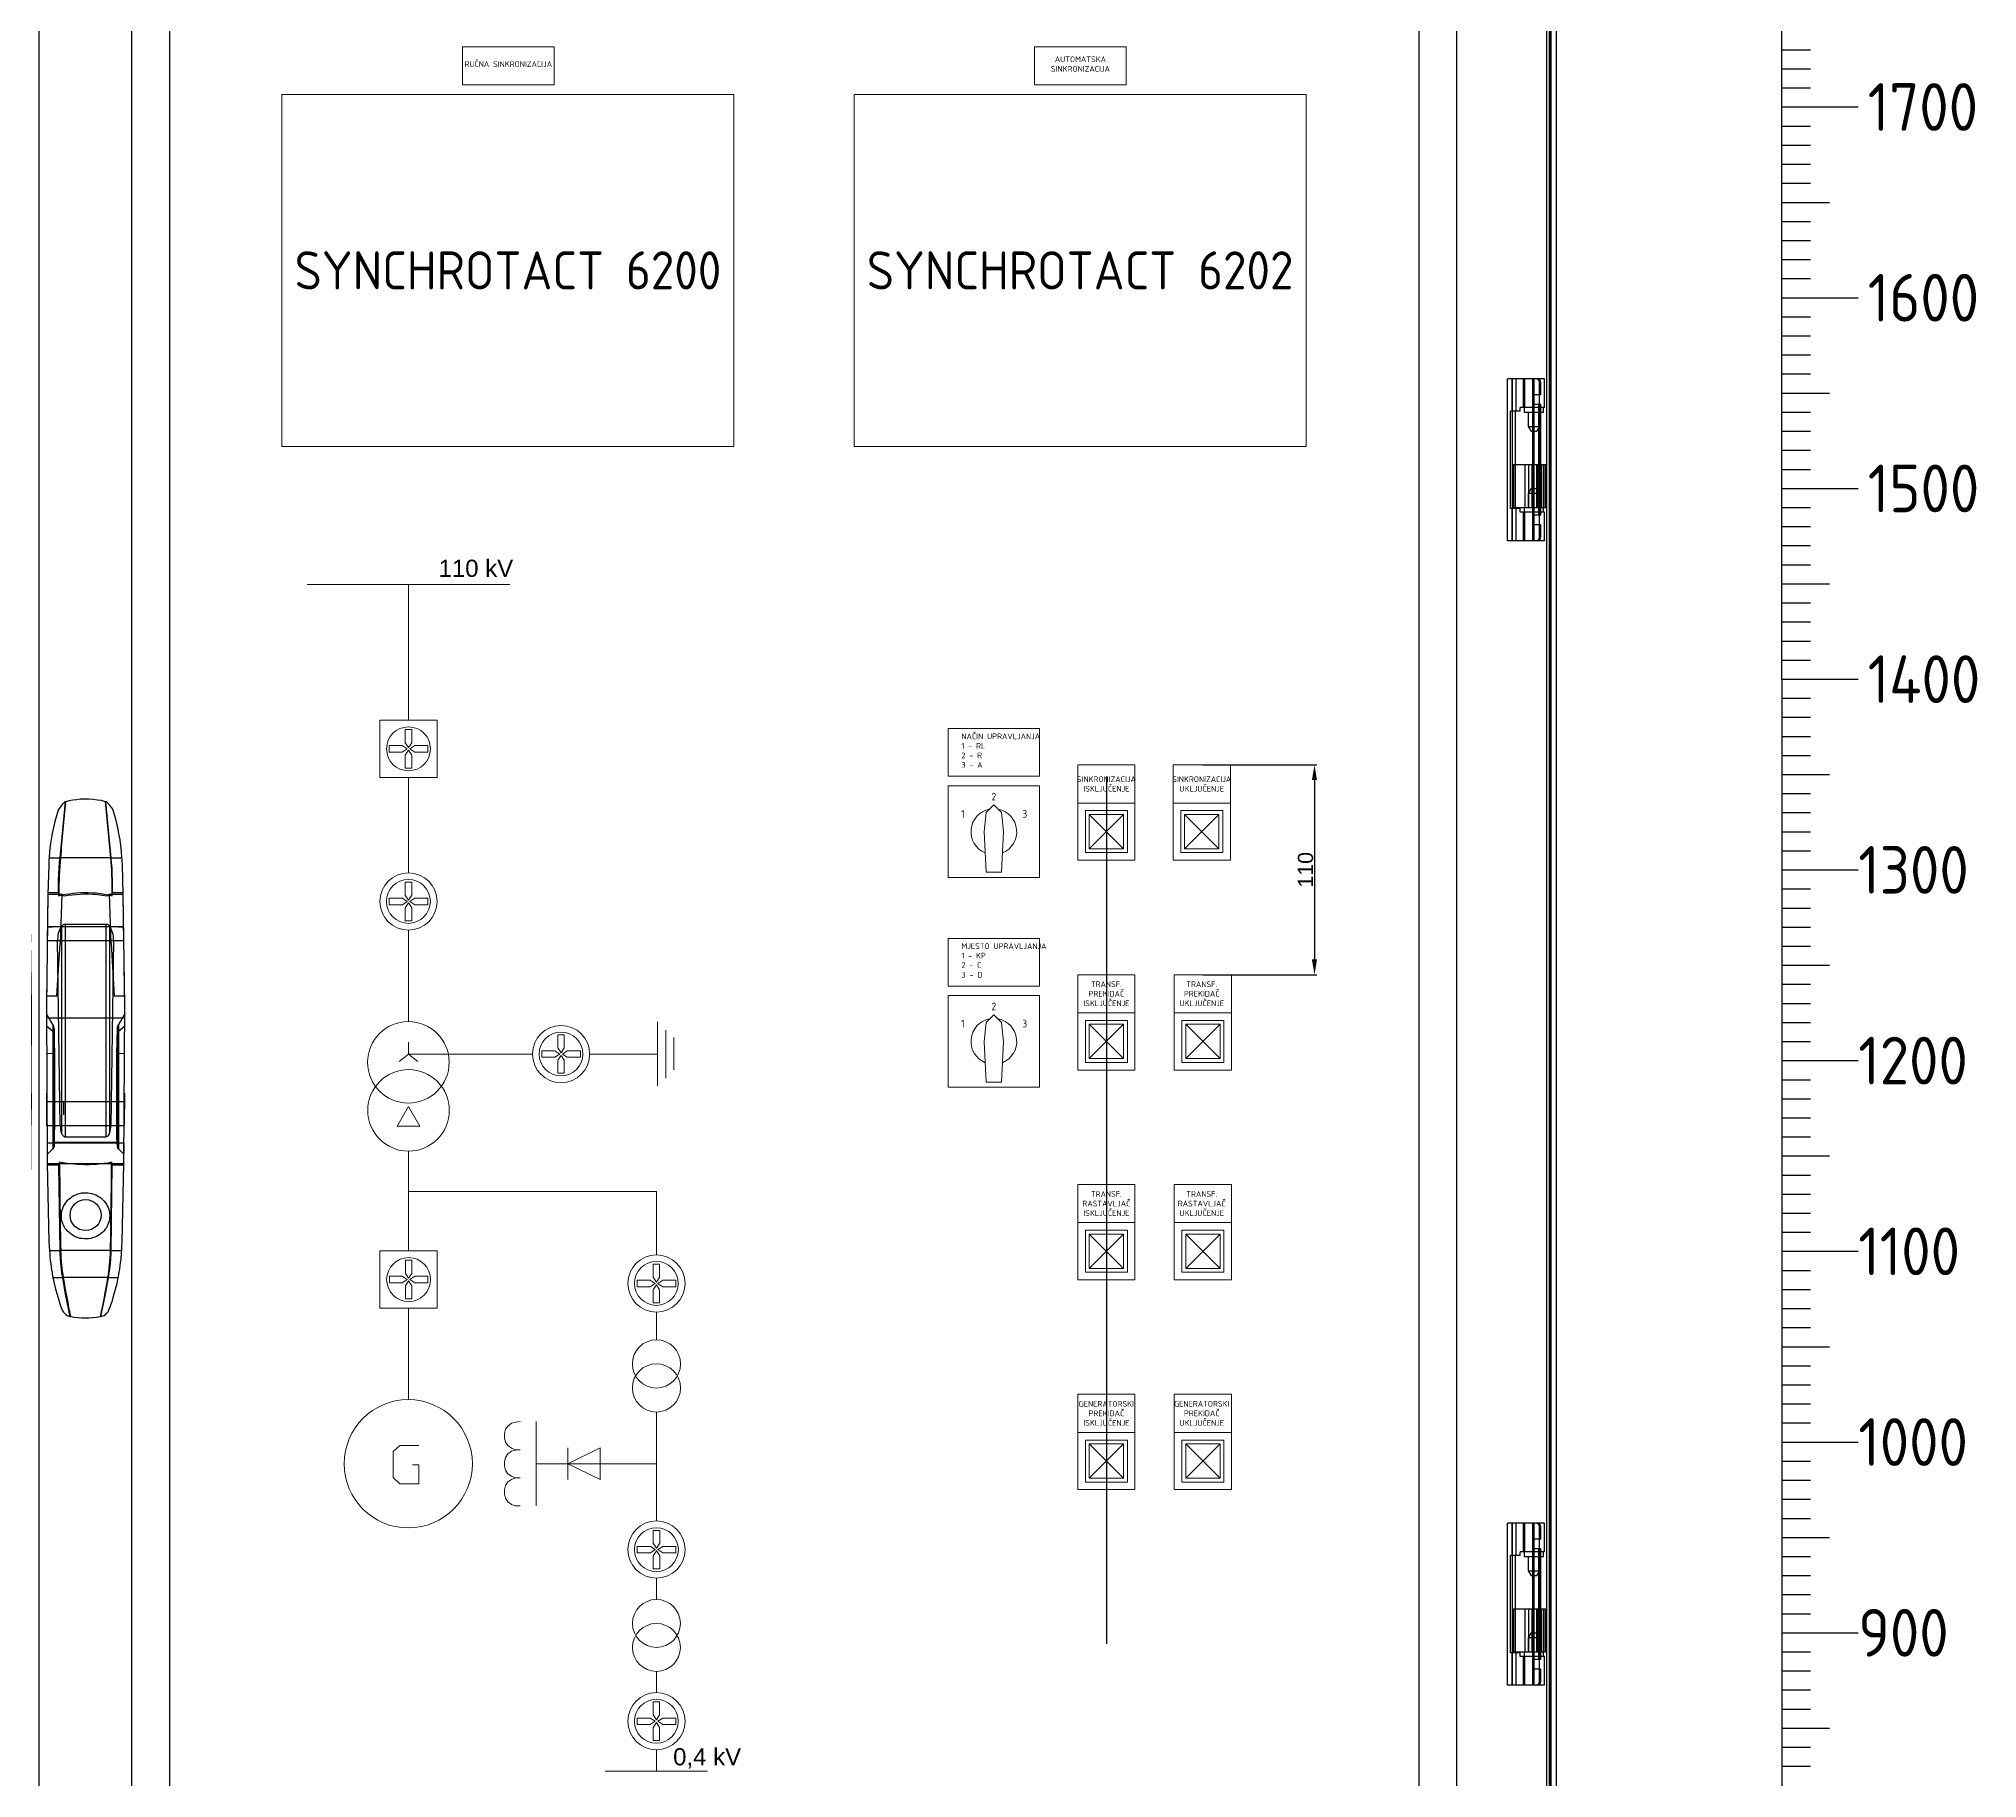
# Model space of a CAD drawing. Header units: millimetres. Extents: x 40929 to 57897, y 13592 to 43737.
# Drawn here: x 41990 to 43006, y 41319 to 42231 of the extents above; entities that cross this region are included whole.
import ezdxf
from ezdxf.enums import TextEntityAlignment as Align

# ---------------------------------------------------------------- set-up
doc = ezdxf.new("R2010")
doc.units = ezdxf.units.MM
doc.layers.add('! NO PLOT !', color=7, linetype='Continuous', true_color=0xff75dd, plot=False)
doc.layers.add('000-PI-Oprema', color=30, linetype='Continuous', lineweight=5)
for name, color, linetype in [('000-PI-ORMAR', 2, 'Continuous'), ('000-PI_TEXT', 7, 'Continuous'), ('10kV', 1, 'Continuous'), ('110kV', 160, 'Continuous'), ('400V', 6, 'Continuous')]:
    doc.layers.add(name, color=color, linetype=linetype)
doc.styles.add('PI0', font='isocpeur.ttf', dxfattribs={"width": 0.9})
doc.styles.get("Standard").update_dxf_attribs({"font": 'arial.ttf'})
doc.dimstyles.new('ISO-25-lb', dxfattribs={"dimtxt": 8, "dimasz": 8, "dimexe": 1.25, "dimexo": 0.625, "dimtad": 1, "dimtxsty": 'Standard', "dimcen": 5, "dimadec": 0, "dimazin": 0, "dimtfac": 1, "dimtmove": 0, "dimatfit": 3, "dimfxl": 1, "dimarcsym": 0})

# ---------------------------------------------------------------- blocks, each defined once
blk = doc.blocks.new('*U117')
at = {"layer": '000-PI-ORMAR'}
for p, q in [((-13.4, 105.2), (-10.6, 134.6)), ((-10.5, 134.6), (-10.9, 134.5)), ((10.9, 134.5), (10.5, 134.6)), ((13.4, 105.2), (10.6, 134.6)), ((-19.1, 105.2), (-13.4, 105.2)), ((13.2, 105.2), (-13.2, 105.2)), ((13.4, 105.2), (19.1, 105.2)), ((-19.3, 101.3), (-19.7, 86.2)), ((19.7, 86.2), (19.3, 101.3)), ((-19.7, 86.2), (-20.5, 27.7)), ((-19.7, 86.2), (-20.1, 61)), ((-19.7, 87), (-14.2, 87)), ((-19.7, 86.2), (-12.5, 86.2)), ((-14.1, 86.2), (-14.2, 87)), ((-14, 85.3), (-14.1, 86.2)), ((-12.5, 86.2), (-13.4, 60.3)), ((-11.2, 85.1), (-12.5, 86.2)), ((12.5, 86.2), (11.2, 85.1)), ((12, 85.8), (14, 85.3)), ((12.5, 86.2), (19.7, 86.2)), ((13.4, 60.3), (12.5, 86.2)), ((14, 85.3), (14.1, 86.2)), ((14.1, 86.2), (14.2, 87)), ((14.2, 87), (19.7, 87)), ((20.5, 27.7), (19.7, 86.2)), ((20.1, 60.6), (19.7, 86.2)), ((-20.1, 61.9), (-17.3, 61.9)), ((-20.1, 61.8), (-14.7, 61.8)), ((-20, 69.3), (-12.7, 69.3)), ((-20, 69), (-17.3, 69)), ((-17.3, 69.3), (17.3, 69.3)), ((-17.3, 61.8), (17.3, 61.8)), ((-13.3, -35.1), (-14.7, 61.8)), ((-12.7, 69.3), (-12.6, 69.3)), ((-12.6, 69.3), (-12.6, -39.1)), ((-10.7, 70.5), (-10.7, -41)), ((-10.7, 70.5), (10.7, 70.5)), ((10.7, 70.5), (10.7, -41)), ((12.6, 69.3), (12.6, -39.1)), ((12.6, 69.3), (12.7, 69.3)), ((12.7, 69.3), (20, 69.3)), ((14.7, 61.8), (13.3, -35.1)), ((14.7, 61.8), (20.1, 61.8)), ((17.3, 69), (20, 69)), ((17.3, 61.9), (20.1, 61.9)), ((-15, 32.8), (-13.4, 60.3)), ((13.4, 60.3), (15, 32.8)), ((20.5, 27.7), (20.3, 48.5)), ((-20.4, 35.9), (-20.5, 27.7)), ((-20.5, 32.8), (-15, 32.8)), ((15, 32.8), (20.5, 32.8)), ((-20.5, 27.7), (-20.1, -55.1)), ((-17.2, 17.8), (-20.5, 23.4)), ((-19.8, 21.4), (19.8, 21.4)), ((20.5, 23.4), (17.2, 17.8)), ((20.1, -55.1), (20.5, 27.7)), ((-17.2, 14.2), (-20.5, 17)), ((-17.2, 17.8), (-17.2, -47.4)), ((-16.2, 2.4), (-16.5, 15.5)), ((-16.5, 15.5), (-16.5, -46.1)), ((-16.4, 10.5), (-16.5, 13)), ((16.5, 15.5), (16.2, 2.4)), ((16.5, 13), (16.4, 10.5)), ((16.5, 15.5), (16.5, -46.1)), ((17.2, 17.8), (17.2, -47.4)), ((20.5, 17), (17.2, 14.2)), ((-17.2, 2.5), (-20.5, 2.6)), ((-16.2, 2.4), (-16.5, 2.5)), ((-16.2, -35.1), (-16.2, 2.4)), ((16.5, 2.5), (16.2, 2.4)), ((16.2, 2.4), (16.2, -35.1)), ((20.5, 2.6), (17.2, 2.5)), ((-20.5, -18.2), (-20.4, -35.1)), ((20.4, -35.1), (20.5, -18.2)), ((-20.5, -22.5), (20.5, -22.5)), ((-11.5, -22.7), (-11.5, -29.5)), ((-20.4, -35.1), (-13.3, -35.1)), ((-16.2, -35.1), (16.2, -35.1)), ((13.3, -35.1), (20.4, -35.1)), ((-20.2, -44.2), (-20.1, -55.1)), ((-20.2, -44.2), (20.2, -44.2)), ((-20.2, -50.4), (-17.2, -47.4)), ((-16.5, -46.1), (-16.4, -43.8)), ((-16.4, -43.8), (16.4, -43.8)), ((-10.7, -41), (10.7, -41)), ((16.4, -43.8), (16.5, -46.1)), ((17.2, -47.4), (20.2, -50.4)), ((20.1, -55.1), (20.2, -44.2)), ((-20.1, -55.1), (20.1, -55.1)), ((-20.1, -55.1), (-19.2, -96.1)), ((-20.1, -55.7), (-14, -55.7)), ((-14, -55.7), (-13.9, -55.1)), ((-13.4, -100.7), (-14, -55.7)), ((-13.9, -55.1), (-13.7, -54.4)), ((13.4, -100.7), (14, -55.7)), ((13.9, -55.1), (13.7, -54.4)), ((14, -55.7), (13.9, -55.1)), ((14, -55.7), (20.1, -55.7)), ((19.2, -96.1), (20.1, -55.1)), ((-19, -100.7), (-13.4, -100.7)), ((13.1, -100.7), (-13.1, -100.7)), ((13.4, -100.7), (19, -100.7)), ((-17.1, -114.8), (-12, -114.8)), ((11.7, -114.8), (-11.7, -114.8)), ((12, -114.8), (17.1, -114.8)), ((-9.7, -134.8), (-8, -135.2)), ((-7.8, -135.2), (-8, -135.2)), ((7.8, -135.2), (8, -135.2)), ((8, -135.2), (9.7, -134.8))]:
    blk.add_line(p, q, dxfattribs=at)
for points in [[(-10.9, 134.5), (-11.6, 133.9), (-12.2, 133.2), (-12.8, 132.5), (-13.4, 131.8), (-13.9, 131), (-14.4, 130.2)], [(10.5, 134.6), (8.3, 135.2), (6.2, 135.5), (4, 135.8), (1.7, 136), (-0.5, 136), (-2.8, 135.9), (-4.7, 135.7), (-6.7, 135.5), (-8.6, 135.1), (-10.5, 134.6)], [(14.4, 130.2), (13.7, 131.4), (12.9, 132.5), (12.3, 133.2), (11.6, 133.9), (10.9, 134.5)], [(-14.4, 130.2), (-15.3, 127.2), (-16.1, 124.2), (-16.9, 121.1), (-17.5, 118), (-18.1, 114.8), (-18.5, 111.7), (-18.9, 108.5), (-19.1, 105.2)], [(19.1, 105.2), (18.9, 108.4), (18.5, 111.6), (18.1, 114.7), (17.5, 117.9), (16.9, 121), (16.2, 124.1), (15.3, 127.2), (14.4, 130.2)], [(-19.1, 105.2), (-19.2, 104.3), (-19.2, 103.3), (-19.3, 102.3), (-19.3, 101.3)], [(-14.2, 87), (-14.2, 90.3), (-14.2, 93.5), (-14, 96.6), (-13.9, 99.7), (-13.6, 102.7), (-13.4, 105.2)], [(14.2, 87), (14.2, 90.3), (14.2, 93.5), (14, 96.6), (13.9, 99.7), (13.6, 102.7), (13.4, 105.2)], [(19.3, 101.3), (19.3, 102.3), (19.2, 103.3), (19.2, 104.3), (19.1, 105.2)], [(-14, 85.3), (-12.2, 85.8), (-12, 85.8)], [(-12, 85.8), (-10.3, 86.1), (-8.4, 86.4), (-6.5, 86.7), (-4.5, 86.9), (-2.5, 87), (-0.5, 87), (1.5, 87), (3.6, 86.9), (5.7, 86.8), (7.8, 86.5), (9.9, 86.2), (12, 85.8), (12, 85.8)], [(11.2, 85.1), (8.8, 85.5), (6.3, 85.8), (3.8, 86), (1.3, 86.1), (-0.8, 86.1), (-2.8, 86), (-4.9, 85.9), (-7, 85.7), (-9.1, 85.4), (-11.2, 85.1)], [(-12.7, 69.3), (-13.2, 68.4), (-13.6, 67.5), (-14, 66.6), (-14.3, 65.6), (-14.5, 64.6), (-14.6, 63.5), (-14.7, 62.5), (-14.7, 61.8)], [(-12.6, 69.3), (-12.5, 69.5), (-12.3, 69.7), (-12.2, 69.9), (-12, 70), (-11.8, 70.2), (-11.6, 70.3), (-11.4, 70.4), (-11.2, 70.4), (-11, 70.5), (-10.7, 70.5)], [(10.7, 70.5), (11, 70.5), (11.2, 70.4), (11.4, 70.4), (11.6, 70.3), (11.8, 70.2), (12, 70), (12.2, 69.9), (12.3, 69.7), (12.5, 69.5), (12.6, 69.3)], [(14.7, 61.8), (14.7, 62.9), (14.6, 63.9), (14.4, 65), (14.1, 66), (13.8, 66.9), (13.4, 67.9), (13, 68.8), (12.7, 69.3)], [(-16.5, 15.5), (-16.5, 15.9), (-16.6, 16.3), (-16.7, 16.6), (-16.8, 17), (-16.9, 17.3), (-17.1, 17.6), (-17.2, 17.8)], [(17.2, 17.8), (17, 17.5), (16.9, 17.2), (16.7, 16.8), (16.6, 16.5), (16.6, 16.1), (16.5, 15.8), (16.5, 15.5)], [(-16.4, -43.8), (-16.4, -43.1), (-16.3, -42.4), (-16.3, -41.6), (-16.3, -40.7), (-16.3, -39.9), (-16.3, -38.9), (-16.3, -38), (-16.2, -37), (-16.2, -36), (-16.2, -35.1)], [(-13.3, -35.1), (-13.2, -36.2), (-13.1, -37.2), (-12.9, -38.2), (-12.6, -39.1)], [(-12.6, -39.1), (-12.4, -39.6), (-12.1, -40.1), (-12, -40.4), (-11.8, -40.6), (-11.5, -40.7), (-11.3, -40.9), (-11, -40.9), (-10.8, -41), (-10.7, -41)], [(10.7, -41), (11, -40.9), (11.2, -40.9), (11.4, -40.8), (11.6, -40.7), (11.8, -40.5), (12, -40.3), (12.3, -39.8), (12.6, -39.3), (12.6, -39.1)], [(12.6, -39.1), (12.9, -38.1), (13.1, -37.1), (13.2, -36), (13.3, -35.1)], [(16.2, -35.1), (16.2, -36.1), (16.2, -37.1), (16.3, -38.1), (16.3, -39), (16.3, -39.9), (16.3, -40.8), (16.3, -41.7), (16.3, -42.5), (16.4, -43.2), (16.4, -43.8)], [(-17.2, -47.4), (-17, -47.3), (-16.9, -47.1), (-16.7, -46.9), (-16.6, -46.7), (-16.6, -46.5), (-16.5, -46.3), (-16.5, -46.1)], [(16.5, -46.1), (16.5, -46.3), (16.6, -46.5), (16.7, -46.8), (16.8, -47), (16.9, -47.1), (17.1, -47.3), (17.2, -47.4)], [(-9.6, -55.1), (-9.9, -55), (-11.8, -54.7), (-13.7, -54.4)], [(9.6, -55.1), (7.8, -55.3), (5.8, -55.5), (3.8, -55.6), (1.7, -55.7), (-0.4, -55.7), (-2.4, -55.6), (-4.3, -55.6), (-6.2, -55.4), (-8.1, -55.2), (-9.6, -55.1)], [(13.7, -54.4), (11.7, -54.8), (9.8, -55), (9.6, -55.1)], [(8.9, -73.9), (9.6, -74.6), (10.3, -75.5), (10.9, -76.3), (11.4, -77.3), (11.9, -78.2), (12.2, -79.2), (12.5, -80.2), (12.6, -81.3), (12.7, -82.3), (12.6, -83.3), (12.5, -84.2), (12.3, -85.2), (12.1, -86.1), (11.7, -87), (11.3, -87.9), (10.9, -88.7), (10.3, -89.5), (9.7, -90.3), (9, -91), (8.3, -91.6), (7.5, -92.2), (6.6, -92.8), (5.7, -93.3), (4.8, -93.7), (3.7, -94), (2.7, -94.3), (1.6, -94.5), (0.5, -94.5), (-0.6, -94.5), (-1.7, -94.4), (-2.8, -94.3), (-3.8, -94), (-4.9, -93.6), (-5.9, -93.2), (-6.9, -92.6), (-7.8, -92), (-8.6, -91.3), (-9.4, -90.6), (-10.1, -89.7), (-10.8, -88.9), (-11.3, -88), (-11.7, -87), (-12.1, -86.1), (-12.4, -85.1), (-12.6, -84.1), (-12.7, -83.1), (-12.7, -82.1), (-12.6, -81.2), (-12.5, -80.2), (-12.2, -79.3), (-11.9, -78.4), (-11.6, -77.5), (-11.1, -76.7), (-10.6, -75.9), (-10, -75.1), (-9.4, -74.3), (-8.6, -73.6), (-7.8, -73), (-7, -72.4), (-6.1, -71.9), (-5.1, -71.4), (-4.1, -71), (-3.1, -70.7), (-2, -70.5), (-0.9, -70.4), (0.1, -70.4), (1.2, -70.4), (2.3, -70.6), (3.3, -70.8), (4.4, -71.1), (5.4, -71.5), (6.3, -72), (7.2, -72.5), (8.1, -73.2), (8.9, -73.9)], [(-19.2, -96.1), (-19.1, -98.4), (-19, -100.7)], [(-19, -100.7), (-18.8, -102.4), (-18.7, -104.2), (-18.5, -105.9), (-18.3, -107.6), (-18.1, -109.2), (-17.8, -110.9), (-17.6, -111.9), (-17.5, -112.9), (-17.3, -113.9), (-17.1, -114.8)], [(-12, -114.8), (-12.4, -112.5), (-12.7, -110.1), (-13, -107.5), (-13.2, -104.8), (-13.4, -102.1), (-13.4, -100.7)], [(12, -114.8), (12.4, -112.5), (12.7, -110.1), (13, -107.5), (13.2, -104.8), (13.4, -102.1), (13.4, -100.7)], [(17.1, -114.8), (17.4, -113.4), (17.6, -111.9), (17.9, -110.4), (18.1, -108.7), (18.4, -107), (18.6, -105.3), (18.7, -104.2), (18.8, -103), (18.9, -101.8), (19, -100.7)], [(19, -100.7), (19.1, -98.4), (19.2, -96.1)], [(-17.1, -114.8), (-16.5, -117.9), (-15.7, -120.9), (-14.9, -123.8), (-14.1, -126.7), (-13.1, -129.6), (-12.1, -132.3)], [(-8, -135.2), (-10.5, -123.5), (-12, -114.8)], [(8, -135.2), (10.5, -123.5), (12, -114.8)], [(12.1, -132.3), (13.1, -129.6), (14.1, -126.8), (14.9, -123.9), (15.7, -120.9), (16.5, -117.9), (17.1, -114.8)], [(-12.1, -132.3), (-11.6, -133), (-11, -133.6), (-10.4, -134.2), (-9.7, -134.8)], [(-7.8, -135.2), (-5.9, -135.6), (-4.1, -135.8), (-2.2, -135.9), (-0.2, -136), (1.7, -136), (3.7, -135.8), (5.8, -135.6), (7.8, -135.2)], [(9.7, -134.8), (10.4, -134.2), (11, -133.6), (11.6, -133), (12.1, -132.3)]]:
    blk.add_lwpolyline(points, dxfattribs=at)
blk.add_circle((0, -82.1), 8.15, dxfattribs=at)
for centre, major_axis, ratio, start_param, end_param in [((73, -135.2), (0, 546.8), 0.175521, 1.054802, 1.115623), ((-73, -135.2), (0, 546.8), 0.175521, -1.115623, -1.054802), ((-7.5, 87.2), (0, 37), 0.175521, 1.061397, 1.596486), ((7.5, 87.2), (0, 37), 0.175521, 4.6867, 5.221788), ((-7.5, 87.2), (0, 37), 0.175521, -4.6867, -4.66155), ((7.5, 87.2), (0, 37), 0.175521, 4.66155, 4.6867), ((-19.5, 12.8), (-3, 0), 0.71325, 3.261467, 3.839724), ((19.5, 12.8), (-3, 0), 0.71325, 5.585054, 6.163311), ((-19.5, 2.5), (-3, 0), 0.017452, 3.261467, 3.839724), ((19.5, 2.5), (-3, 0), 0.017452, -0.698132, -0.119874), ((137.5, -39.6), (0, 669.9), 0.225671, -4.689366, -4.621155), ((-137.5, -39.6), (0, 669.9), 0.225671, 4.621155, 4.689366), ((-5.9, -95.4), (0, 32.4), 0.225671, 1.735147, 2.215471), ((5.9, -95.4), (0, 32.4), 0.225671, 4.067714, 4.548039), ((21.2, -9.1), (0, 180.2), 0.225671, -4.085045, -3.936826), ((-21.2, -9.1), (0, 180.2), 0.225671, 3.936826, 4.085045)]:
    blk.add_ellipse(centre, major_axis=major_axis, ratio=ratio, start_param=start_param, end_param=end_param, dxfattribs=at)
blk = doc.blocks.new('A$C34f25ed7')
at = {"layer": '000-PI-ORMAR'}
blk.add_blockref('*U117', (-4, -1008.4), dxfattribs=at)
blk = doc.blocks.new('8806000_2000x800x600')
at = {"layer": '! NO PLOT !'}
for p, q in [((-3770.8, 1831.7), (-3770.8, -8.3)), ((-3075.8, -8.3), (-3075.8, 1831.7)), ((-3750.8, 1826.7), (-3750.8, -3.3)), ((-3095.8, 1826.7), (-3095.8, -3.3)), ((-3049.3, 1183), (-3049.3, 1268)), ((-3029.9, 1268), (-3049.3, 1268)), ((-3046.8, 1251), (-3046.8, 1268)), ((-3046.6, 1183), (-3046.6, 1268)), ((-3044.7, 1251), (-3044.7, 1268)), ((-3041, 1268), (-3041, 1253)), ((-3040.1, 1253), (-3040.1, 1268)), ((-3036, 1183), (-3036, 1268)), ((-3035.4, 1253), (-3035.4, 1268)), ((-3035.2, 1183), (-3035.2, 1268)), ((-3032.4, 1266), (-3031.8, 1266)), ((-3032.4, 1185), (-3032.4, 1266)), ((-3031.8, 1259.5), (-3031.8, 1266)), ((-3029.9, 1253), (-3029.9, 1268)), ((-3047.6, 1200), (-3047.6, 1251)), ((-3042.6, 1251), (-3047.6, 1251)), ((-3045.1, 1200), (-3045.1, 1251)), ((-3029.9, 1253), (-3042.6, 1253)), ((-3042.6, 1251), (-3042.6, 1253)), ((-3040.5, 1253), (-3040.5, 1250.5)), ((-3040.5, 1250.5), (-3030.3, 1250.5)), ((-3038.4, 1250.5), (-3038.4, 1243)), ((-3031.8, 1259.5), (-3036, 1259.5)), ((-3031.7, 1254.5), (-3036, 1254.5)), ((-3032.9, 1196.5), (-3032.9, 1254.5)), ((-3032.5, 1243), (-3032.5, 1250.5)), ((-3032.4, 1191.5), (-3032.4, 1259.5)), ((-3032.2, 1196.5), (-3032.2, 1254.5)), ((-3031.7, 1196.5), (-3031.7, 1254.5)), ((-3030.3, 1250.5), (-3030.3, 1253)), ((-3038.4, 1243), (-3032.5, 1243)), ((-3038.4, 1243), (-3036.9, 1240.5)), ((-3036.9, 1240.5), (-3033.9, 1240.5)), ((-3033.9, 1240.5), (-3032.5, 1243)), ((-3046.1, 1223), (-3046.1, 1200.5)), ((-3046.1, 1223), (-3029.3, 1223)), ((-3040.2, 1223), (-3040.2, 1200.5)), ((-3038.2, 1223), (-3038.2, 1200.5)), ((-3036.5, 1223), (-3036.5, 1200.5)), ((-3036.1, 1223), (-3036.1, 1200.5)), ((-3034, 1223), (-3034, 1200.5)), ((-3033.6, 1223), (-3033.6, 1200.5)), ((-3033.3, 1223), (-3033.3, 1200.5)), ((-3032.2, 1223), (-3032.2, 1200.5)), ((-3031.4, 1223), (-3031.4, 1200.5)), ((-3031.3, 1200.5), (-3031.3, 1223)), ((-3030.3, 1223), (-3030.3, 1200.5)), ((-3029.5, 1223), (-3029.5, 1200.5)), ((-3036.9, 1210.5), (-3038.4, 1208)), ((-3036.9, 1210.5), (-3033.9, 1210.5)), ((-3032.5, 1208), (-3033.9, 1210.5)), ((-3042.6, 1200), (-3047.6, 1200)), ((-3046.8, 1183), (-3046.8, 1200)), ((-3046.1, 1200.5), (-3029.3, 1200.5)), ((-3044.7, 1183), (-3044.7, 1200)), ((-3042.6, 1198), (-3042.6, 1200)), ((-3040.5, 1200.5), (-3040.5, 1198)), ((-3038.4, 1208), (-3038.4, 1200.5)), ((-3038.4, 1208), (-3032.5, 1208)), ((-3032.5, 1200.5), (-3032.5, 1208)), ((-3030.3, 1198), (-3030.3, 1200.5)), ((-3029.9, 1198), (-3042.6, 1198)), ((-3041, 1198), (-3041, 1183)), ((-3040.1, 1183), (-3040.1, 1198)), ((-3031.7, 1196.5), (-3036, 1196.5)), ((-3031.8, 1191.5), (-3036, 1191.5)), ((-3035.4, 1183), (-3035.4, 1198)), ((-3031.8, 1185), (-3031.8, 1191.5)), ((-3029.9, 1183), (-3029.9, 1198)), ((-3029.9, 1183), (-3049.3, 1183)), ((-3032.4, 1185), (-3031.8, 1185)), ((-3049.3, 583), (-3049.3, 668)), ((-3029.9, 668), (-3049.3, 668)), ((-3046.8, 651), (-3046.8, 668)), ((-3046.6, 583), (-3046.6, 668)), ((-3044.7, 651), (-3044.7, 668)), ((-3041, 668), (-3041, 653)), ((-3040.1, 653), (-3040.1, 668)), ((-3036, 583), (-3036, 668)), ((-3035.4, 653), (-3035.4, 668)), ((-3035.2, 583), (-3035.2, 668)), ((-3032.4, 666), (-3031.8, 666)), ((-3032.4, 585), (-3032.4, 666)), ((-3031.8, 659.5), (-3031.8, 666)), ((-3029.9, 653), (-3029.9, 668)), ((-3047.6, 600), (-3047.6, 651)), ((-3042.6, 651), (-3047.6, 651)), ((-3045.1, 600), (-3045.1, 651)), ((-3029.9, 653), (-3042.6, 653)), ((-3042.6, 651), (-3042.6, 653)), ((-3040.5, 653), (-3040.5, 650.5)), ((-3040.5, 650.5), (-3030.3, 650.5)), ((-3038.4, 650.5), (-3038.4, 643)), ((-3031.8, 659.5), (-3036, 659.5)), ((-3031.7, 654.5), (-3036, 654.5)), ((-3032.9, 596.5), (-3032.9, 654.5)), ((-3032.5, 643), (-3032.5, 650.5)), ((-3032.4, 591.5), (-3032.4, 659.5)), ((-3032.2, 596.5), (-3032.2, 654.5)), ((-3031.7, 596.5), (-3031.7, 654.5)), ((-3030.3, 650.5), (-3030.3, 653)), ((-3038.4, 643), (-3036.9, 640.5)), ((-3038.4, 643), (-3032.5, 643)), ((-3036.9, 640.5), (-3033.9, 640.5)), ((-3033.9, 640.5), (-3032.5, 643)), ((-3046.1, 623), (-3046.1, 600.5)), ((-3046.1, 623), (-3029.3, 623)), ((-3040.2, 623), (-3040.2, 600.5)), ((-3038.2, 623), (-3038.2, 600.5)), ((-3036.5, 623), (-3036.5, 600.5)), ((-3036.1, 623), (-3036.1, 600.5)), ((-3034, 623), (-3034, 600.5)), ((-3033.6, 623), (-3033.6, 600.5)), ((-3033.3, 623), (-3033.3, 600.5)), ((-3032.2, 623), (-3032.2, 600.5)), ((-3031.4, 623), (-3031.4, 600.5)), ((-3031.3, 600.5), (-3031.3, 623)), ((-3030.3, 623), (-3030.3, 600.5)), ((-3029.5, 623), (-3029.5, 600.5)), ((-3036.9, 610.5), (-3038.4, 608)), ((-3036.9, 610.5), (-3033.9, 610.5)), ((-3032.5, 608), (-3033.9, 610.5)), ((-3042.6, 600), (-3047.6, 600)), ((-3046.8, 583), (-3046.8, 600)), ((-3046.1, 600.5), (-3029.3, 600.5)), ((-3044.7, 583), (-3044.7, 600)), ((-3042.6, 598), (-3042.6, 600)), ((-3040.5, 600.5), (-3040.5, 598)), ((-3038.4, 608), (-3038.4, 600.5)), ((-3038.4, 608), (-3032.5, 608)), ((-3032.5, 600.5), (-3032.5, 608)), ((-3030.3, 598), (-3030.3, 600.5)), ((-3029.9, 598), (-3042.6, 598)), ((-3041, 598), (-3041, 583)), ((-3040.1, 583), (-3040.1, 598)), ((-3031.7, 596.5), (-3036, 596.5)), ((-3031.8, 591.5), (-3036, 591.5)), ((-3035.4, 583), (-3035.4, 598)), ((-3031.8, 585), (-3031.8, 591.5)), ((-3029.9, 583), (-3029.9, 598)), ((-3029.9, 583), (-3049.3, 583)), ((-3032.4, 585), (-3031.8, 585))]:
    blk.add_line(p, q, dxfattribs=at)
for centre, start_param, end_param in [((-3034.4, 1266), 4.712389, 6.283185), ((-3033.7, 1266), 4.712389, 6.283185), ((-3034.4, 1185), 3.141593, 4.712389), ((-3033.7, 1185), 3.141593, 4.712389), ((-3034.4, 666), 4.712389, 6.283185), ((-3033.7, 666), 4.712389, 6.283185), ((-3034.4, 585), 3.141593, 4.712389), ((-3033.7, 585), 3.141593, 4.712389)]:
    blk.add_ellipse(centre, major_axis=(0, 2), ratio=0.965926, start_param=start_param, end_param=end_param, dxfattribs=at)
at = {"layer": '000-PI-ORMAR'}
for p, q in [((-3819.3, 1904), (-3819.3, -80.5)), ((-3028.8, 1904), (-3028.8, -80.5)), ((-3027.3, -80.5), (-3027.3, 1904)), ((-3027.3, 1904), (-3027.3, -80.5)), ((-3026.5, 1883.5), (-3026.5, -67.5)), ((-3023.8, 1883.5), (-3023.8, -67.5))]:
    blk.add_line(p, q, dxfattribs=at)
at = {"ltscale": 0.25}
blk.add_blockref('A$C34f25ed7', (-3790.8, 1920), dxfattribs=at)
blk = doc.blocks.new('CR22-30 AQ RG 24 TV')
at = {"layer": '000-PI-Oprema', "ltscale": 0.25}
for p, q in [((42632.3, 46289.3), (42632.3, 46259.3)), ((42662.3, 46289.3), (42632.3, 46289.3)), ((42662.3, 46259.3), (42662.3, 46289.3)), ((42645.6, 46284.4), (42649, 46284.4)), ((42645.6, 46284.4), (42645.6, 46277.5)), ((42645.6, 46277.5), (42647.3, 46275)), ((42647.3, 46275), (42649, 46277.5)), ((42649, 46284.4), (42649, 46277.5)), ((42637.2, 46276), (42637.2, 46272.6)), ((42637.2, 46276), (42644, 46276)), ((42637.2, 46272.6), (42644, 46272.6)), ((42644, 46276), (42646.6, 46274.3)), ((42646.6, 46274.3), (42644, 46272.6)), ((42645.6, 46271), (42647.3, 46273.6)), ((42645.6, 46264.2), (42645.6, 46271)), ((42647.3, 46273.6), (42649, 46271)), ((42650.6, 46276), (42648, 46274.3)), ((42648, 46274.3), (42650.6, 46272.6)), ((42649, 46264.2), (42649, 46271)), ((42657.4, 46276), (42650.6, 46276)), ((42657.4, 46272.6), (42650.6, 46272.6)), ((42657.4, 46276), (42657.4, 46272.6)), ((42632.3, 46259.3), (42662.3, 46259.3)), ((42645.6, 46264.2), (42649, 46264.2))]:
    blk.add_line(p, q, dxfattribs=at)
blk.add_circle((42647.3, 46274.3), 11.5, dxfattribs=at)
blk = doc.blocks.new('CR22-30 AT RG 24 TV')
at = {"layer": '000-PI-Oprema', "ltscale": 0.25}
for p, q in [((42473.3, 46272.7), (42476.7, 46272.7)), ((42473.3, 46272.7), (42473.3, 46265.9)), ((42476.7, 46272.7), (42476.7, 46265.9)), ((42464.9, 46264.3), (42464.9, 46260.9)), ((42464.9, 46264.3), (42471.8, 46264.3)), ((42464.9, 46260.9), (42471.8, 46260.9)), ((42471.8, 46264.3), (42474.3, 46262.6)), ((42474.3, 46262.6), (42471.8, 46260.9)), ((42473.3, 46265.9), (42475, 46263.3)), ((42473.3, 46259.3), (42475, 46261.9)), ((42473.3, 46252.5), (42473.3, 46259.3)), ((42475, 46263.3), (42476.7, 46265.9)), ((42475, 46261.9), (42476.7, 46259.3)), ((42478.3, 46264.3), (42475.7, 46262.6)), ((42475.7, 46262.6), (42478.3, 46260.9)), ((42476.7, 46252.5), (42476.7, 46259.3)), ((42485.2, 46264.3), (42478.3, 46264.3)), ((42485.2, 46260.9), (42478.3, 46260.9)), ((42485.2, 46264.3), (42485.2, 46260.9)), ((42473.3, 46252.5), (42476.7, 46252.5))]:
    blk.add_line(p, q, dxfattribs=at)
for radius in [15, 11.5]:
    blk.add_circle((42475, 46262.6), radius, dxfattribs=at)
blk = doc.blocks.new('*D218')
at = {"layer": '! NO PLOT !', "color": 0, "linetype": 'Continuous', "lineweight": -2, "ltscale": 0.25, "transparency": 16777216}
for p, q in [((42600.5, 41850.5), (42660.2, 41850.5)), ((42659, 41842.5), (42659, 41748.5)), ((42600.5, 41740.5), (42660.2, 41740.5))]:
    blk.add_line(p, q, dxfattribs=at)
at = {"layer": '! NO PLOT !', "color": 0, "ltscale": 0.25, "transparency": 16777216}
for points in [[(42657.6, 41842.5), (42660.3, 41842.5), (42659, 41850.5)], [(42657.6, 41748.5), (42660.3, 41748.5), (42659, 41740.5)]]:
    blk.add_solid(points, dxfattribs=at)
at = {"layer": 'Defpoints', "color": 0, "ltscale": 0.25, "transparency": 16777216}
for p in [(42599.9, 41850.5), (42599.9, 41740.5), (42659, 41740.5)]:
    blk.add_point(p, dxfattribs=at)
at = {"layer": '! NO PLOT !', "color": 0, "ltscale": 0.25, "transparency": 16777216, "insert": (42654.3, 41795.5), "char_height": 8, "attachment_point": 5, "rotation": 90}
blk.add_mtext('110', dxfattribs=at)

msp = doc.modelspace()

# ---------------------------------------------------------------- linework, layer by layer
at = {"layer": '! NO PLOT !', "ltscale": 0.25}
msp.add_line((42549.858, 41844.48), (42549.858, 41389.673), dxfattribs=at)
for p, q in [((42904.096, 41895.457), (42904.096, 42695.457)), ((42904.096, 42225.457), (42919.096, 42225.457)), ((42904.096, 42215.457), (42919.096, 42215.457)), ((42904.096, 42205.457), (42919.096, 42205.457)), ((42904.096, 42195.457), (42944.096, 42195.457)), ((42904.096, 42185.457), (42919.096, 42185.457)), ((42904.096, 42175.457), (42919.096, 42175.457)), ((42904.096, 42165.457), (42919.096, 42165.457)), ((42904.096, 42155.457), (42919.096, 42155.457)), ((42904.096, 42145.457), (42929.096, 42145.457)), ((42904.096, 42135.457), (42919.096, 42135.457)), ((42904.096, 42125.457), (42919.096, 42125.457)), ((42904.096, 42115.457), (42919.096, 42115.457)), ((42904.096, 42105.457), (42919.096, 42105.457)), ((42904.096, 42095.457), (42944.096, 42095.457)), ((42904.096, 42085.457), (42919.096, 42085.457)), ((42904.096, 42075.457), (42919.096, 42075.457)), ((42904.096, 42065.457), (42919.096, 42065.457)), ((42904.096, 42055.457), (42919.096, 42055.457)), ((42904.096, 42045.457), (42929.096, 42045.457)), ((42904.096, 42035.457), (42919.096, 42035.457)), ((42904.096, 42025.457), (42919.096, 42025.457)), ((42904.096, 42015.457), (42919.096, 42015.457)), ((42904.096, 42005.457), (42919.096, 42005.457)), ((42904.096, 41995.457), (42944.096, 41995.457)), ((42904.096, 41985.457), (42919.096, 41985.457)), ((42904.096, 41975.457), (42919.096, 41975.457)), ((42904.096, 41965.457), (42919.096, 41965.457)), ((42904.096, 41955.457), (42919.096, 41955.457)), ((42904.096, 41945.457), (42929.096, 41945.457)), ((42904.096, 41935.457), (42919.096, 41935.457)), ((42904.096, 41925.457), (42919.096, 41925.457)), ((42904.096, 41915.457), (42919.096, 41915.457)), ((42904.096, 41905.457), (42919.096, 41905.457)), ((42904.096, 41895.457), (42944.096, 41895.457)), ((42904.096, 41895.457), (42904.096, 41035.457)), ((42904.096, 41895.457), (42944.096, 41895.457)), ((42904.096, 41885.457), (42919.096, 41885.457)), ((42904.096, 41875.457), (42919.096, 41875.457)), ((42904.096, 41865.457), (42919.096, 41865.457)), ((42904.096, 41855.457), (42919.096, 41855.457)), ((42904.096, 41845.457), (42929.096, 41845.457)), ((42904.096, 41835.457), (42919.096, 41835.457)), ((42904.096, 41825.457), (42919.096, 41825.457)), ((42904.096, 41815.457), (42919.096, 41815.457)), ((42904.096, 41805.457), (42919.096, 41805.457)), ((42904.096, 41795.457), (42944.096, 41795.457)), ((42904.096, 41785.457), (42919.096, 41785.457)), ((42904.096, 41775.457), (42919.096, 41775.457)), ((42904.096, 41765.457), (42919.096, 41765.457)), ((42904.096, 41755.457), (42919.096, 41755.457)), ((42904.096, 41745.457), (42929.096, 41745.457)), ((42904.096, 41735.457), (42919.096, 41735.457)), ((42904.096, 41725.457), (42919.096, 41725.457)), ((42904.096, 41715.457), (42919.096, 41715.457)), ((42904.096, 41705.457), (42919.096, 41705.457)), ((42904.096, 41695.457), (42944.096, 41695.457)), ((42904.096, 41695.457), (42944.096, 41695.457)), ((42904.096, 41695.457), (42944.096, 41695.457)), ((42904.096, 41685.457), (42919.096, 41685.457)), ((42904.096, 41675.457), (42919.096, 41675.457)), ((42904.096, 41665.457), (42919.096, 41665.457)), ((42904.096, 41655.457), (42919.096, 41655.457)), ((42904.096, 41645.457), (42929.096, 41645.457)), ((42904.096, 41635.457), (42919.096, 41635.457)), ((42904.096, 41625.457), (42919.096, 41625.457)), ((42904.096, 41615.457), (42919.096, 41615.457)), ((42904.096, 41605.457), (42919.096, 41605.457)), ((42904.096, 41595.457), (42944.096, 41595.457)), ((42904.096, 41585.457), (42919.096, 41585.457)), ((42904.096, 41575.457), (42919.096, 41575.457)), ((42904.096, 41565.457), (42919.096, 41565.457)), ((42904.096, 41555.457), (42919.096, 41555.457)), ((42904.096, 41545.457), (42929.096, 41545.457)), ((42904.096, 41535.457), (42919.096, 41535.457)), ((42904.096, 41525.457), (42919.096, 41525.457)), ((42904.096, 41515.457), (42919.096, 41515.457)), ((42904.096, 41505.457), (42919.096, 41505.457)), ((42904.096, 41495.457), (42944.096, 41495.457)), ((42904.096, 41495.457), (42944.096, 41495.457)), ((42904.096, 41495.457), (42944.096, 41495.457)), ((42904.096, 41495.457), (42944.096, 41495.457)), ((42904.096, 41485.457), (42919.096, 41485.457)), ((42904.096, 41475.457), (42919.096, 41475.457)), ((42904.096, 41465.457), (42919.096, 41465.457)), ((42904.096, 41455.457), (42919.096, 41455.457)), ((42904.096, 41445.457), (42929.096, 41445.457)), ((42904.096, 41435.457), (42919.096, 41435.457)), ((42904.096, 41425.457), (42919.096, 41425.457)), ((42904.096, 41415.457), (42919.096, 41415.457)), ((42904.096, 41405.457), (42919.096, 41405.457)), ((42904.096, 41395.457), (42944.096, 41395.457)), ((42904.096, 41385.457), (42919.096, 41385.457)), ((42904.096, 41375.457), (42919.096, 41375.457)), ((42904.096, 41365.457), (42919.096, 41365.457)), ((42904.096, 41355.457), (42919.096, 41355.457)), ((42904.096, 41345.457), (42929.096, 41345.457)), ((42904.096, 41335.457), (42919.096, 41335.457)), ((42904.096, 41325.457), (42919.096, 41325.457))]:
    msp.add_line(p, q)
at = {"layer": '000-PI-Oprema'}
for p, q in [((42486.814, 41825.507), (42485.858, 41815.507)), ((42486.814, 41825.507), (42490.858, 41829.507)), ((42490.858, 41829.507), (42494.903, 41825.507)), ((42495.858, 41815.507), (42494.903, 41825.507)), ((42564.858, 41830.507), (42534.858, 41830.507)), ((42614.858, 41830.507), (42584.858, 41830.507)), ((42485.858, 41815.507), (42486.858, 41794.193)), ((42494.858, 41794.193), (42495.858, 41815.507)), ((42486.858, 41794.193), (42494.858, 41794.193)), ((42486.814, 41715.507), (42485.858, 41705.507)), ((42486.814, 41715.507), (42490.858, 41719.507)), ((42490.858, 41719.507), (42494.903, 41715.507)), ((42495.858, 41705.507), (42494.903, 41715.507)), ((42564.858, 41720.507), (42534.858, 41720.507)), ((42615.483, 41720.507), (42585.483, 41720.507)), ((42485.858, 41705.507), (42486.858, 41684.193)), ((42494.858, 41684.193), (42495.858, 41705.507)), ((42486.858, 41684.193), (42494.858, 41684.193)), ((42564.858, 41610.507), (42534.858, 41610.507)), ((42615.483, 41610.507), (42585.483, 41610.507)), ((42564.858, 41500.507), (42534.858, 41500.507)), ((42615.483, 41500.507), (42585.483, 41500.507))]:
    msp.add_line(p, q, dxfattribs=at)
at = {"layer": '000-PI-Oprema', "lineweight": 5, "ltscale": 0.25}
for p, q in [((42540.858, 41824.507), (42558.858, 41806.507)), ((42540.858, 41806.507), (42558.858, 41824.507)), ((42590.858, 41824.507), (42608.858, 41806.507)), ((42590.858, 41806.507), (42608.858, 41824.507)), ((42540.858, 41714.507), (42558.858, 41696.507)), ((42540.858, 41696.507), (42558.858, 41714.507)), ((42591.483, 41714.507), (42609.483, 41696.507)), ((42591.483, 41696.507), (42609.483, 41714.507)), ((42540.858, 41604.507), (42558.858, 41586.507)), ((42540.858, 41586.507), (42558.858, 41604.507)), ((42591.483, 41604.507), (42609.483, 41586.507)), ((42591.483, 41586.507), (42609.483, 41604.507)), ((42540.858, 41494.507), (42558.858, 41476.507)), ((42540.858, 41476.507), (42558.858, 41494.507)), ((42591.483, 41494.507), (42609.483, 41476.507)), ((42591.483, 41476.507), (42609.483, 41494.507))]:
    msp.add_line(p, q, dxfattribs=at)
at = {"layer": '000-PI-Oprema'}
for points in [[(42212.24, 42226.99), (42260.24, 42226.99), (42260.24, 42206.99), (42212.24, 42206.99)], [(42512.24, 42226.99), (42560.24, 42226.99), (42560.24, 42206.99), (42512.24, 42206.99)], [(42466.858, 41869.507), (42514.858, 41869.507), (42514.858, 41844.507), (42466.858, 41844.507)], [(42564.858, 41800.507), (42534.858, 41800.507), (42534.858, 41850.507), (42564.858, 41850.507)], [(42614.858, 41800.507), (42584.858, 41800.507), (42584.858, 41850.507), (42614.858, 41850.507)], [(42466.858, 41791.507), (42514.858, 41791.507), (42514.858, 41839.507), (42466.858, 41839.507)], [(42466.858, 41759.507), (42514.858, 41759.507), (42514.858, 41734.507), (42466.858, 41734.507)], [(42564.858, 41690.507), (42534.858, 41690.507), (42534.858, 41740.507), (42564.858, 41740.507)], [(42615.483, 41690.507), (42585.483, 41690.507), (42585.483, 41740.507), (42615.483, 41740.507)], [(42466.858, 41681.507), (42514.858, 41681.507), (42514.858, 41729.507), (42466.858, 41729.507)], [(42564.858, 41580.507), (42534.858, 41580.507), (42534.858, 41630.507), (42564.858, 41630.507)], [(42615.483, 41580.507), (42585.483, 41580.507), (42585.483, 41630.507), (42615.483, 41630.507)], [(42564.858, 41470.507), (42534.858, 41470.507), (42534.858, 41520.507), (42564.858, 41520.507)], [(42615.483, 41470.507), (42585.483, 41470.507), (42585.483, 41520.507), (42615.483, 41520.507)]]:
    msp.add_lwpolyline(points, close=True, dxfattribs=at)
at = {"layer": '000-PI-Oprema', "ltscale": 0.25}
for points in [[(42117.608, 42202.071), (42354.608, 42202.071), (42354.608, 42017.471), (42117.608, 42017.471)], [(42654.608, 42202.071), (42417.608, 42202.071), (42417.608, 42017.471), (42654.608, 42017.471)]]:
    msp.add_lwpolyline(points, close=True, dxfattribs=at)
at = {"layer": '000-PI-Oprema', "lineweight": 5, "ltscale": 0.25}
for points in [[(42538.858, 41826.507), (42560.858, 41826.507), (42560.858, 41804.507), (42538.858, 41804.507)], [(42540.858, 41824.507), (42558.858, 41824.507), (42558.858, 41806.507), (42540.858, 41806.507)], [(42588.858, 41826.507), (42610.858, 41826.507), (42610.858, 41804.507), (42588.858, 41804.507)], [(42590.858, 41824.507), (42608.858, 41824.507), (42608.858, 41806.507), (42590.858, 41806.507)], [(42538.858, 41716.507), (42560.858, 41716.507), (42560.858, 41694.507), (42538.858, 41694.507)], [(42540.858, 41714.507), (42558.858, 41714.507), (42558.858, 41696.507), (42540.858, 41696.507)], [(42589.483, 41716.507), (42611.483, 41716.507), (42611.483, 41694.507), (42589.483, 41694.507)], [(42591.483, 41714.507), (42609.483, 41714.507), (42609.483, 41696.507), (42591.483, 41696.507)], [(42538.858, 41606.507), (42560.858, 41606.507), (42560.858, 41584.507), (42538.858, 41584.507)], [(42540.858, 41604.507), (42558.858, 41604.507), (42558.858, 41586.507), (42540.858, 41586.507)], [(42589.483, 41606.507), (42611.483, 41606.507), (42611.483, 41584.507), (42589.483, 41584.507)], [(42591.483, 41604.507), (42609.483, 41604.507), (42609.483, 41586.507), (42591.483, 41586.507)], [(42538.858, 41496.507), (42560.858, 41496.507), (42560.858, 41474.507), (42538.858, 41474.507)], [(42540.858, 41494.507), (42558.858, 41494.507), (42558.858, 41476.507), (42540.858, 41476.507)], [(42589.483, 41496.507), (42611.483, 41496.507), (42611.483, 41474.507), (42589.483, 41474.507)], [(42591.483, 41494.507), (42609.483, 41494.507), (42609.483, 41476.507), (42591.483, 41476.507)]]:
    msp.add_lwpolyline(points, close=True, dxfattribs=at)
at = {"layer": '000-PI-Oprema'}
for centre, start, end in [((42490.858, 41815.507), 100.731385, 248.090778), ((42490.858, 41815.507), 291.909222, 79.268615), ((42490.858, 41705.507), 100.731385, 248.090778), ((42490.858, 41705.507), 291.909222, 79.268615)]:
    msp.add_arc(centre, 12, start, end, dxfattribs=at)
at = {"layer": '10kV', "lineweight": 9, "ltscale": 0.25}
for p, q in [((42177.947, 41661.032), (42183.947, 41671.424)), ((42189.947, 41661.032), (42183.947, 41671.424)), ((42177.947, 41661.032), (42189.947, 41661.032)), ((42313.946, 41626.832), (42183.963, 41626.832)), ((42313.946, 41626.832), (42313.946, 41593.608)), ((42313.946, 41563.608), (42313.946, 41549.073)), ((42313.946, 41511.206), (42313.936, 41454.072)), ((42313.946, 41484.073), (42250.822, 41484.073)), ((42313.972, 41424.073), (42313.946, 41412.931))]:
    msp.add_line(p, q, dxfattribs=at)
at = {"layer": '10kV', "lineweight": 9}
for points in [[(42183.963, 41647.97), (42183.963, 41595.652)], [(42183.963, 41565.652), (42183.985, 41517.692)], [(42242.518, 41506.171), (42240.108, 41505.903), (42237.965, 41505.368), (42236.09, 41503.761), (42234.75, 41502.153), (42234.215, 41499.743), (42234.215, 41497.6), (42234.75, 41495.457), (42236.09, 41493.582), (42237.965, 41492.242), (42240.108, 41491.439), (42242.518, 41491.439), (42240.108, 41491.171), (42237.965, 41490.635), (42236.09, 41489.296), (42234.75, 41487.421), (42234.215, 41485.01), (42234.215, 41482.867), (42234.75, 41480.724), (42236.09, 41478.849), (42237.965, 41477.51), (42240.108, 41476.706), (42242.518, 41476.706), (42240.108, 41476.706), (42237.965, 41475.903), (42236.09, 41474.563), (42234.75, 41472.688), (42234.215, 41470.545), (42234.215, 41468.135), (42234.75, 41465.992), (42236.09, 41464.117), (42237.965, 41462.777), (42240.108, 41461.974), (42242.518, 41461.974)], [(42250.822, 41461.974), (42250.822, 41506.171)], [(42186.09, 41483.538), (42189.304, 41483.538), (42189.304, 41473.627), (42179.393, 41473.627), (42175.911, 41476.841), (42175.911, 41490.502), (42179.393, 41493.716), (42189.304, 41493.716)], [(42267.515, 41492.376), (42267.515, 41475.769)]]:
    msp.add_lwpolyline(points, dxfattribs=at)
msp.add_lwpolyline([(42267.515, 41484.073), (42284.39, 41492.376), (42284.39, 41475.769)], close=True, dxfattribs=at)
for centre, radius in [((42183.963, 41669.342), 21.373), ((42313.946, 41536.434), 12.639), ((42313.946, 41523.844), 12.639), ((42183.81, 41484.073), 33.62), ((42313.946, 41400.367), 12.564)]:
    msp.add_circle(centre, radius, dxfattribs=at)
at = {"layer": '110kV', "lineweight": 9, "ltscale": 0.25}
for p, q in [((42183.947, 41763.913), (42183.909, 41715.953)), ((42183.947, 41698.913), (42183.947, 41705.143)), ((42183.947, 41698.913), (42179.08, 41695.023)), ((42183.947, 41698.913), (42188.814, 41695.023)), ((42183.947, 41698.913), (42248.946, 41698.913))]:
    msp.add_line(p, q, dxfattribs=at)
at = {"layer": '110kV', "lineweight": 9}
for points in [[(42130.797, 41945.116), (42237.096, 41945.116)], [(42183.947, 41945.116), (42183.947, 41873.913)], [(42183.947, 41843.913), (42183.947, 41793.913)], [(42314.573, 41715.789), (42314.573, 41682.306)], [(42318.859, 41711.503), (42318.859, 41686.324)], [(42323.145, 41707.485), (42323.145, 41690.61)], [(42278.946, 41698.913), (42314.573, 41698.913)]]:
    msp.add_lwpolyline(points, dxfattribs=at)
msp.add_circle((42183.897, 41694.58), 21.373, dxfattribs=at)
at = {"layer": '400V', "lineweight": 9, "ltscale": 0.25}
for p, q in [((42313.946, 41375.214), (42313.946, 41364.073)), ((42313.946, 41334.073), (42313.946, 41322.931)), ((42287.092, 41322.931), (42340.8, 41322.931))]:
    msp.add_line(p, q, dxfattribs=at)
at = {"layer": '400V', "lineweight": 9}
msp.add_circle((42313.946, 41387.778), 12.564, dxfattribs=at)

# ---------------------------------------------------------------- block references
at = {"xscale": -1}
msp.add_blockref('8806000_2000x800x600', (38170.768, 40784.957), dxfattribs=at)
msp.add_blockref('8806000_2000x800x600', (45809.424, 40784.957))
at = {"layer": '000-PI-Oprema'}
for name, p in [('CR22-30 AQ RG 24 TV', (-463.363, -4415.374)), ('CR22-30 AT RG 24 TV', (-291.079, -4483.694)), ('CR22-30 AT RG 24 TV', (-211.079, -4563.694)), ('CR22-30 AQ RG 24 TV', (-463.306, -4693.635)), ('CR22-30 AT RG 24 TV', (-161.053, -4823.535)), ('CR22-30 AT RG 24 TV', (-161.079, -4913.535))]:
    msp.add_blockref(name, p, dxfattribs=at)
at = {"layer": '000-PI-Oprema', "xscale": -1, "rotation": 180}
msp.add_blockref('CR22-30 AT RG 24 TV', (-161.079, 87841.216), dxfattribs=at)

# ---------------------------------------------------------------- texts
at = {"style": 'PI0', "width": 0.9}
for s, p in [('1700', (42949.067, 42195.457)), ('1600', (42949.067, 42095.457)), ('1500', (42949.067, 41995.457)), ('1400', (42949.067, 41895.457)), ('1300', (42944.096, 41795.457)), ('1200', (42944.096, 41695.457)), ('1100', (42944.096, 41595.457)), ('1000', (42944.096, 41495.457)), ('900', (42944.096, 41395.457))]:
    msp.add_text(s, height=25, dxfattribs=at).set_placement(p, align=Align.MIDDLE_LEFT)
at = {"layer": '000-PI-Oprema', "style": 'PI0', "width": 0.9}
for s, p in [('2', (42490.858, 41833.837)), ('1', (42474.649, 41824.865)), ('3', (42507.067, 41824.865)), ('2', (42490.858, 41723.837)), ('1', (42474.649, 41714.865)), ('3', (42507.067, 41714.865))]:
    msp.add_text(s, height=4, dxfattribs=at).set_placement(p, align=Align.MIDDLE_CENTER)
at = {"layer": '000-PI-Oprema', "char_height": 20, "width": 237, "attachment_point": 5, "style": 'PI0'}
for s, insert in [('{\\fISOCPEUR|b0|i0|c238|p34;SYNCHROTACT 6200}', (42236.108, 42109.771)), ('{\\fISOCPEUR|b0|i0|c238|p34;SYNCHROTACT 6202}', (42536.108, 42109.771))]:
    msp.add_mtext(s, dxfattribs=dict(at, insert=insert))
at = {"layer": '000-PI_TEXT', "linetype": 'Continuous', "char_height": 3, "width": 58.2158, "style": 'PI0'}
for s, insert, attachment_point in [('{\\fISOCPEUR|b0|i0|c238|p34;AUTOMATSKA\\PSINKRONIZACIJA}', (42536.24, 42217.956), 5), ('{\\fISOCPEUR|b0|i0|c238|p34;RUČNA SINKRONIZACIJA}', (42236.24, 42217.956), 5), ('NAČIN UPRAVLJANJA\\P1 - RL\\P2 - R\\P3 - A', (42473.854, 41857.973), 4), ('{\\fISOCPEUR|b0|i0|c238|p34;MJESTO UPRAVLJANJA\\P}1 - {\\fISOCPEUR|b0|i0|c238|p34;KP}\\P{\\fISOCPEUR|b0|i0|c238|p34;2} - {\\fISOCPEUR|b0|i0|c238|p34;C}\\P{\\fISOCPEUR|b0|i0|c238|p34;3} - {\\fISOCPEUR|b0|i0|c238|p34;D}', (42473.854, 41747.973), 4)]:
    msp.add_mtext(s, dxfattribs=dict(at, insert=insert, attachment_point=attachment_point))
at = {"layer": '000-PI_TEXT', "char_height": 3, "width": 24.5, "attachment_point": 5, "style": 'PI0'}
for s, insert in [('{\\fISOCPEUR|b0|i0|c238|p34;SINKRONIZACIJA ISKLJUČENJE}', (42549.858, 41840.507)), ('{\\fISOCPEUR|b0|i0|c238|p34;SINKRONIZACIJA UKLJUČENJE}', (42599.858, 41840.507)), ('{\\fISOCPEUR|b0|i0|c238|p34;TRANSF. PREKIDAČ ISKLJUČENJE}', (42549.858, 41730.507)), ('{\\fISOCPEUR|b0|i0|c238|p34;TRANSF. PREKIDAČ UKLJUČENJE}', (42599.858, 41730.507)), ('{\\fISOCPEUR|b0|i0|c238|p34;TRANSF. RASTAVLJAČ ISKLJUČENJE}', (42549.858, 41620.507)), ('{\\fISOCPEUR|b0|i0|c238|p34;TRANSF. RASTAVLJAČ UKLJUČENJE}', (42599.858, 41620.507)), ('{\\fISOCPEUR|b0|i0|c238|p34;GENERATORSKI\\PPREKIDAČ ISKLJUČENJE}', (42549.858, 41510.507)), ('{\\fISOCPEUR|b0|i0|c238|p34;GENERATORSKI PREKIDAČ UKLJUČENJE}', (42599.858, 41510.507))]:
    msp.add_mtext(s, dxfattribs=dict(at, insert=insert))
at = {"layer": '110kV', "lineweight": 25, "ltscale": 0.25, "insert": (42199.697, 41958.089), "char_height": 9, "attachment_point": 1}
msp.add_mtext_dynamic_manual_height_columns('{\\fArial|b0|i0|c238|p34;110 kV}', width=71.25104, gutter_width=12.5, heights=[0], dxfattribs=at)
at = {"layer": '400V', "lineweight": 25, "ltscale": 0.25, "insert": (42322.696, 41334.953), "char_height": 9, "attachment_point": 1}
msp.add_mtext_dynamic_manual_height_columns('{\\fArial|b0|i0|c238|p34;0,4 kV}', width=71.25104, gutter_width=12.5, heights=[0], dxfattribs=at)

# ---------------------------------------------------------------- dimensions: what is measured, and where the dimension line sits
at = {"layer": '! NO PLOT !', "ltscale": 0.25}
dim = msp.add_linear_dim(base=(42658.972, 41740.507), p1=(42599.858, 41850.507), p2=(42599.858, 41740.507), angle=90, dimstyle='ISO-25-lb', dxfattribs=at)
dim.commit()
dim.dimension.update_dxf_attribs({"geometry": '*D218', "text_midpoint": (42654.263, 41795.507)})

doc.saveas('drawing.dxf')
